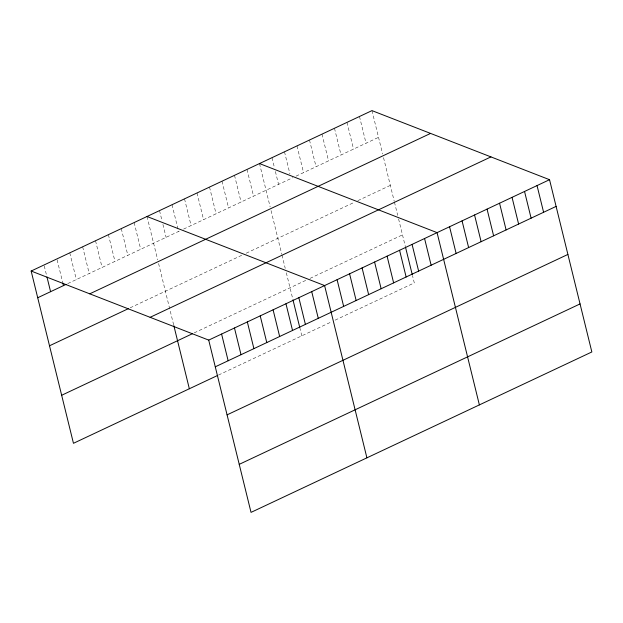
<?xml version="1.0" encoding="UTF-8"?>
<svg xmlns="http://www.w3.org/2000/svg" width="623" height="623" viewBox="0 0 623 623"><rect width="100%" height="100%" fill="white"/><g stroke="black" fill="none" stroke-linecap="round" stroke-linejoin="round"><path stroke-width="0.47" stroke-dasharray="3.12 2.34" d="M67.751 283.605L180.249 230.658M183.583 229.085L292.724 177.719M296.05 176.153L378.535 137.333M130.191 307.801L242.036 255.165M246.202 253.203L354.503 202.226M357.836 200.661L390.333 185.366M194.205 332.884L305.846 280.342M310.013 278.38L402.489 234.855M218.502 375.038L331.802 321.709M335.135 320.144L414.287 282.889L412.473 275.498M371.97 110.621L382.615 153.959M383.527 157.65L394.234 201.268M394.452 202.156L397.708 215.41M398.58 218.946L405.207 245.937M359.479 116.509L366.036 143.212M346.98 122.388L353.537 149.092M334.481 128.268L341.038 154.979M321.982 134.147L328.547 160.859M309.491 140.035L316.048 166.738M296.992 145.914L303.549 172.618M284.493 151.794L289.921 173.903M271.994 157.681L274.486 167.805M275.389 171.496L278.559 184.385M259.503 163.561L270.148 206.898M271.052 210.59L281.767 254.207M281.985 255.095L285.241 268.349M286.323 272.765L292.74 298.876M299.772 327.511L301.812 335.828M247.004 169.44L253.561 196.152M234.505 175.328L241.07 202.031M222.014 181.207L228.571 207.911M209.515 187.087L216.072 213.798M197.016 192.974L203.573 219.678M184.517 198.854L191.082 225.557M172.026 204.733L178.583 231.445M159.527 210.613L162.011 220.744M162.922 224.428L166.084 237.324M147.028 216.5L157.674 259.83M158.585 263.529L173.638 324.824M134.155 222.559L140.712 249.262M121.275 228.618L127.84 255.329M108.402 234.676L114.959 261.387M95.529 240.743L102.086 267.446M82.649 246.801L89.214 273.505M69.776 252.86L76.333 279.563M57.129 259.838L62.557 281.939M44.249 265.904L46.741 276.028"/><path stroke-width="0.93" d="M31.15 271.036L371.97 110.621L549.541 179.697L591.85 351.964L251.03 512.379L208.713 340.111L31.15 271.036L73.459 443.303L217.668 375.428M37.707 297.747L66.038 284.415M89.743 293.83L430.571 133.415M49.505 345.781L128.478 308.611M150.12 317.317L490.94 156.903M61.661 395.27L192.538 333.671M208.713 340.111L549.541 179.697M215.278 366.815L556.098 206.4M227.076 414.856L567.896 254.433M239.232 464.345L580.052 303.923M259.503 163.561L437.066 232.628L479.375 404.895M147.028 216.5L324.599 285.568L366.908 457.835M537.042 185.576L543.599 212.279M524.543 191.456L531.108 218.167M512.044 197.343L518.609 224.046M499.553 203.223L506.11 229.926M487.054 209.102L493.611 235.813M474.555 214.99L481.12 241.693M462.064 220.869L468.621 247.572M449.565 226.749L456.122 253.46M424.567 238.516L431.132 265.219M412.076 244.395L418.633 271.106M405.433 246.864L412.239 274.572M399.577 250.275L406.134 276.986M387.078 256.162L393.635 282.865M374.579 262.042L381.144 288.745M362.088 267.921L368.645 294.632M349.589 273.809L356.146 300.512M337.09 279.688L343.655 306.391M311.718 291.626L318.275 318.337M298.845 297.693L305.402 324.396M292.966 299.803L299.772 327.511M285.965 303.751L292.53 330.455M273.092 309.81L279.649 336.513M260.219 315.869L266.776 342.58M247.339 321.927L253.904 348.639M234.466 327.994L241.023 354.697M221.593 334.053L228.15 360.756M173.856 325.704L189.345 388.768M62.783 282.865L63.46 285.63M46.966 276.955L50.588 291.689"/></g></svg>
